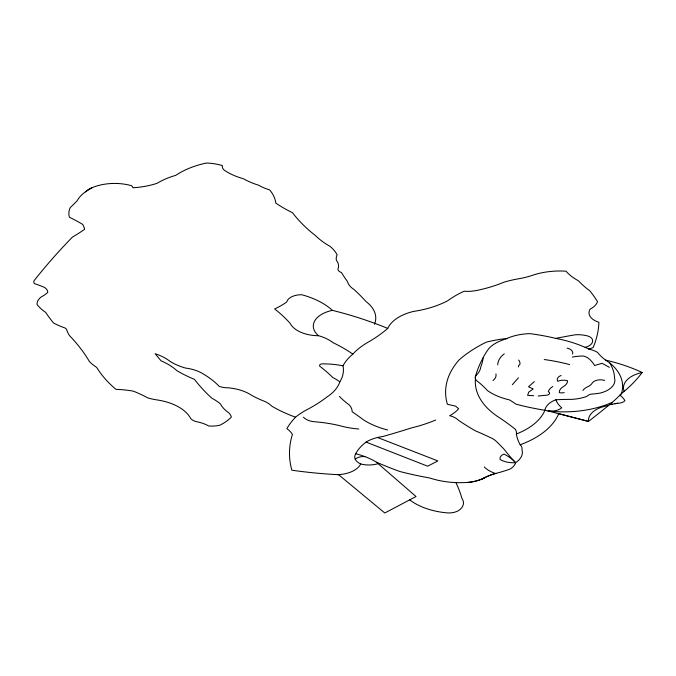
<?xml version="1.0" encoding="UTF-8"?>
<svg xmlns="http://www.w3.org/2000/svg" width="676" height="676" viewBox="0 0 676 676"><rect width="100%" height="100%" fill="white"/><g stroke="black" fill="none" stroke-linecap="round" stroke-linejoin="round"><path stroke-width="1.01" d="M512.332 384.703L518.399 377.825M534.353 381.585L528.514 386.773L533.229 388.979L528.733 392.097L527.61 395.333L533.677 395.722M614.94 403.741L617.703 403.242A7.673 4.428 0 0 0 624.894 400.648A30.133 17.399 0 0 0 619.934 395.198L621.405 393.677A200.282 115.63 0 0 0 642.2 372.501A141.352 81.61 0 0 0 605.62 360.105M617.703 403.242L609.397 404.713L612.169 404.231M475.422 378.949A92.57 53.446 0 0 0 499.75 417.912A304.724 175.929 0 0 1 515.247 429.192A17.897 10.334 0 0 1 516.371 433.992A83.917 48.452 0 0 0 520.19 444.757A12.836 7.411 0 0 1 521.982 449.692A26.863 15.506 0 0 1 515.585 462.688A19.553 11.289 0 0 1 510.059 469.068A111.405 64.321 0 0 1 495.956 473.386A44.734 25.832 0 0 0 485.013 477.501A31.78 18.345 0 0 1 467.226 482.478L462.215 482.647A60.451 34.898 0 0 1 429.86 478.017A256.905 148.323 0 0 1 399.719 471.468A333.048 192.288 0 0 1 376.49 462.215A62.614 36.149 0 0 0 355.745 453.748A60.815 35.11 0 0 1 366.536 441.774A33.631 19.418 0 0 1 382.853 436.502A699.314 403.741 0 0 0 411.608 427.883A123.454 71.276 0 0 0 435.674 420.058M505.149 339.301A40.399 23.322 0 0 1 529.84 333.648A145.441 83.968 0 0 1 555.706 338.389A98.426 56.826 0 0 1 588.712 349.019A19.9 11.492 0 0 0 593.114 347.548A199.471 115.165 0 0 0 598.902 322.275A18.607 10.748 0 0 1 590.097 309.169A23.609 13.63 0 0 0 597.508 301.682A215.264 124.283 0 0 0 589.861 290.857A113.179 65.344 0 0 1 578.512 280.827A58.271 33.648 0 0 1 566.006 271.194A54.241 31.316 0 0 0 533.584 274.938A64.524 37.256 0 0 1 519.92 278.546A83.503 48.207 0 0 0 503.704 282.289A107.383 61.998 0 0 1 476.166 290.57A27.809 16.055 0 0 1 464.133 291.263A92.587 53.455 0 0 0 447.892 300.643A80.385 46.407 0 0 1 413.602 311.408A43.72 25.24 0 0 0 387.745 328.418A154.753 89.342 0 0 1 369.586 341.346A85.083 49.128 0 0 0 352.855 354.123A70.591 40.754 0 0 0 343.002 365.826A60.477 34.915 0 0 1 339.825 381.847A54.376 31.392 0 0 1 327.269 396.753A159.705 92.206 0 0 1 308.459 408.887A78.078 45.081 0 0 0 295.556 417.193A107.171 61.879 0 0 0 286.886 428.685A30.521 17.618 0 0 1 292.421 434.431A182.537 105.388 0 0 0 291.863 470.2A304.487 175.794 0 0 0 337.772 474.67L338.515 474.637L384.779 512.983L416.027 496.539L376.49 462.215M558.714 413.678L588.492 421.41A26.541 15.32 0 0 1 608.324 405.6M377.563 437.49L437.879 460.931L427.646 466.203L366.079 442.104M609.397 367.313L601.986 363.291L594.567 365.496A48.68 28.105 0 0 0 589.404 359.142A14.914 8.611 0 0 0 583.557 356.032A35.034 20.229 0 0 0 572.327 357.072M374.504 324.252A46.695 26.964 0 0 0 365.978 301.538A268.82 155.201 0 0 0 354.055 289.531A26.66 15.396 0 0 1 347.439 281.537A303.389 175.16 0 0 1 341.431 272.512A7.03 4.056 0 0 1 337.915 269.056A22.595 13.047 0 0 0 336.437 260.412A23.381 13.495 0 0 1 337.113 254.81A49.356 28.493 0 0 0 329.947 246.301A87.787 50.683 0 0 1 315.616 235.73A205.732 118.782 0 0 1 292.531 212.746A140.692 81.23 0 0 1 275.808 203.096A62.538 36.107 0 0 0 269.639 189.88A42.427 24.497 0 0 1 258.638 185.207A63.958 36.927 0 0 1 243.537 178.794A59.192 34.172 0 0 1 224.652 170.453A11.01 6.363 0 0 1 222.429 165.586A40.822 23.567 0 0 0 206.442 163.017A74.377 42.943 0 0 0 175.794 175.329A67.651 39.056 0 0 0 157.136 183.272A59.826 34.544 0 0 1 132.927 187.759A13.596 7.85 0 0 0 131.592 185.714A38.329 22.131 0 0 0 92.502 187.506A171.138 98.806 0 0 0 85.396 191.866A45.588 26.322 0 0 0 77.182 200.713A238.569 137.735 0 0 1 70.296 207.507A38.65 22.316 0 0 0 69.408 217.25A162.341 93.727 0 0 1 82.734 224.432A48.647 28.088 0 0 1 84.652 229.291A218.035 125.88 0 0 1 72.4 237.124A991.962 572.707 0 0 0 34.18 280.557A7.343 4.233 0 0 0 34.442 283.624A74.875 43.23 0 0 1 44.557 287.469A12.337 7.123 0 0 1 47.751 292.387A30.268 17.475 0 0 1 41.566 296.722A19.359 11.179 0 0 0 37.079 304.563A59.175 34.163 0 0 0 45.698 312.43A250.551 144.656 0 0 0 53.632 323.077A78.746 45.461 0 0 0 65.183 328.054A6.101 3.524 0 0 1 66.645 329.592A57.975 33.47 0 0 0 69.493 335.617A272.403 157.271 0 0 1 89.443 361.567A47.109 27.201 0 0 0 96.076 366.975A12.481 7.208 0 0 1 97.657 368.978A164.26 94.834 0 0 0 115.123 388.675A2.738 1.58 0 0 0 117.751 389.46A63.519 36.673 0 0 1 133.333 391.159A111.836 64.566 0 0 1 147.706 397.868A45.875 26.482 0 0 0 157.238 399.947A47.421 27.378 0 0 1 190.708 418.537A12.861 7.428 0 0 0 195.998 421.596A30.412 17.559 0 0 1 208.707 425.998A23.609 13.63 0 0 0 219.725 425.263A51.697 29.845 0 0 0 231.369 417.067A22.866 13.199 0 0 0 229.046 413.036A45.765 26.423 0 0 1 220.359 403.859A55.153 31.84 0 0 0 211.884 398.24A241.56 139.459 0 0 1 194.519 379.405A135.732 78.365 0 0 1 176.935 370.718A63.13 36.445 0 0 0 161.049 360.815L155.117 353.725A46.365 26.77 0 0 1 169.946 361.305A51.782 29.896 0 0 0 185.41 368.031A34.628 19.993 0 0 1 201.507 372.924A99.854 57.646 0 0 1 219.092 386.25A14.179 8.188 0 0 0 227.635 387.77A38.49 22.224 0 0 1 250.441 394.564A85.311 49.255 0 0 0 265.051 401.536A30.023 17.331 0 0 1 271.828 406.183A129.15 74.563 0 0 0 295.556 417.193M85.396 191.866A22.004 12.709 0 0 1 92.502 187.506M343.002 365.826A59.572 34.4 0 0 0 322.241 363.874A2.907 1.682 0 0 0 319.706 365.015A2.907 1.682 0 0 0 320.551 366.806A204.921 118.308 0 0 1 332.837 377.571A44.439 25.654 0 0 1 339.825 381.847M352.855 354.123A150.368 86.815 0 0 0 333.006 342.656A38.878 22.443 0 0 0 318.565 335.719A29.702 17.145 0 0 1 290.3 323.559A174.822 100.935 0 0 0 274.659 308.974A85.497 49.356 0 0 0 286.692 302.028A14.771 8.526 0 0 1 301.724 294.736A72.011 41.574 0 0 1 332.406 310.36A294.795 170.2 0 0 1 387.745 328.418M318.565 335.719A28.983 16.731 0 0 1 332.406 310.36M588.712 349.019A29.879 17.246 0 0 1 595.919 351.486A8.442 4.876 0 0 1 597.939 352.914A64.11 37.011 0 0 0 609.625 362.775A12.962 7.487 0 0 1 610.969 365.108A81.23 46.898 0 0 1 614.56 378.078A23.846 13.765 0 0 1 610.741 388.066A24.133 13.934 0 0 1 599.882 393.145A64.828 37.433 0 0 1 590.748 394.167A8.906 5.146 0 0 0 586.929 396.373A36.014 20.795 0 0 1 572.318 399.355A199.893 115.41 0 0 0 555.917 399.744A24.243 13.993 0 0 0 544.907 410.256A68.851 39.749 0 0 1 516.371 433.992M558.841 413.366A87.829 50.708 0 0 1 520.19 444.757M555.706 338.389A427.756 246.96 0 0 1 575.479 334.755A23.356 13.486 0 0 1 585.813 335.533A9.287 5.357 0 0 1 592.328 339.293A12.033 6.946 0 0 1 585.086 347.329M504.093 339.529A38.473 22.215 0 0 0 488.976 348.385A138.926 80.207 0 0 0 483.129 357.722A223.376 128.964 0 0 0 475.279 377.115M483.129 357.722A87.263 50.379 0 0 1 480.881 366.544A35.498 20.5 0 0 1 476.614 374.977A9.185 5.307 0 0 0 476.833 380.808A118.9 68.648 0 0 1 487.396 390.542A53.683 30.995 0 0 0 509.408 399.879A76.633 44.244 0 0 1 515.923 404.155A186.99 107.957 0 0 0 544.907 410.256A12.776 7.377 0 0 0 561.756 407.789A36.842 21.269 0 0 1 555.917 399.744M612.143 402.423A957.131 552.596 0 0 1 588.492 421.41L548.084 410.957A79.599 45.96 0 0 0 612.143 402.423A194.95 112.554 0 0 0 621.405 393.677A69.696 40.239 0 0 0 609.76 362.928M624.142 391.412A28.24 16.308 0 0 1 642.2 372.501M506.924 338.465A95.933 55.381 0 0 0 486.281 342.157A142.07 82.024 0 0 0 459.088 359.928A122.601 70.786 0 0 0 447.402 404.29L455.489 406.107L458.632 408.701A39.216 22.638 0 0 1 449.641 415.706A17.424 10.064 0 0 1 458.404 420.244A315.371 182.081 0 0 0 475.253 430.756A283.996 163.964 0 0 1 489.635 437.237A22.671 13.089 0 0 1 495.466 440.608A229.384 132.428 0 0 1 504.457 449.692A294.651 170.115 0 0 0 515.585 462.688A18.286 10.562 0 0 1 500.105 459.494A9.489 5.476 0 0 1 503.975 454.061A49.973 28.848 0 0 1 515.585 462.688M497.73 364.854A32.6 18.818 0 0 1 504.254 353.827M495.93 373.938A15.709 9.067 0 0 1 493.015 380.554M518.627 360.055A14.711 8.492 0 0 1 519.979 364.203A7.588 4.377 0 0 0 518.399 366.933M544.239 359.531A135.149 78.027 0 0 1 569.631 364.592M604.674 380.419A8.763 5.062 0 0 0 592.091 383.267A14.5 8.374 0 0 1 588.5 386.385A16.663 9.625 0 0 0 582.881 390.407M567.164 348.115A8.965 5.18 0 0 1 572.555 354.08M561.088 375.484A8.602 4.969 0 0 0 557.717 381.323A8.999 5.197 0 0 1 567.603 380.808A14.973 8.644 0 0 1 563.784 386.385A13.833 7.985 0 0 0 559.289 392.612A6.785 3.912 0 0 0 564.232 392.612M552.774 386.511A17.432 10.064 0 0 0 548.278 391.7A3.667 2.121 0 0 1 549.63 393.516A4.521 2.611 0 0 1 544.687 395.333A81.948 47.312 0 0 1 538.172 395.984M378.146 463.651A19.612 11.323 0 0 1 360.722 463.964A15.295 8.83 0 0 1 355.745 453.748M339.436 396.432A111.016 64.093 0 0 0 349.391 405.051A25.24 14.576 0 0 1 352.154 411.76A422.365 243.85 0 0 1 364.043 420.219A71.2 41.109 0 0 0 387.551 429.961M303.482 417.193A14.906 8.611 0 0 0 315.371 421.816A101.67 58.702 0 0 1 339.707 425.652A61.609 35.575 0 0 0 358.795 429.006M482.123 479.132A44.515 25.696 0 0 1 495.956 473.386M485.013 477.493A31.755 18.328 0 0 1 467.226 482.478M495.5 473.504A29.82 17.213 0 0 1 484.337 466.998M455.911 482.588A247.551 142.923 0 0 1 461.936 498.449A20.508 11.838 0 0 1 459.714 509.788A13.309 7.689 0 0 1 446.447 512.822A57.849 33.394 0 0 1 409.715 499.86M360.722 463.964A25.544 14.745 0 0 1 337.772 474.67M355.213 459.207A9.743 5.628 0 0 1 364.871 456.587"/></g></svg>
